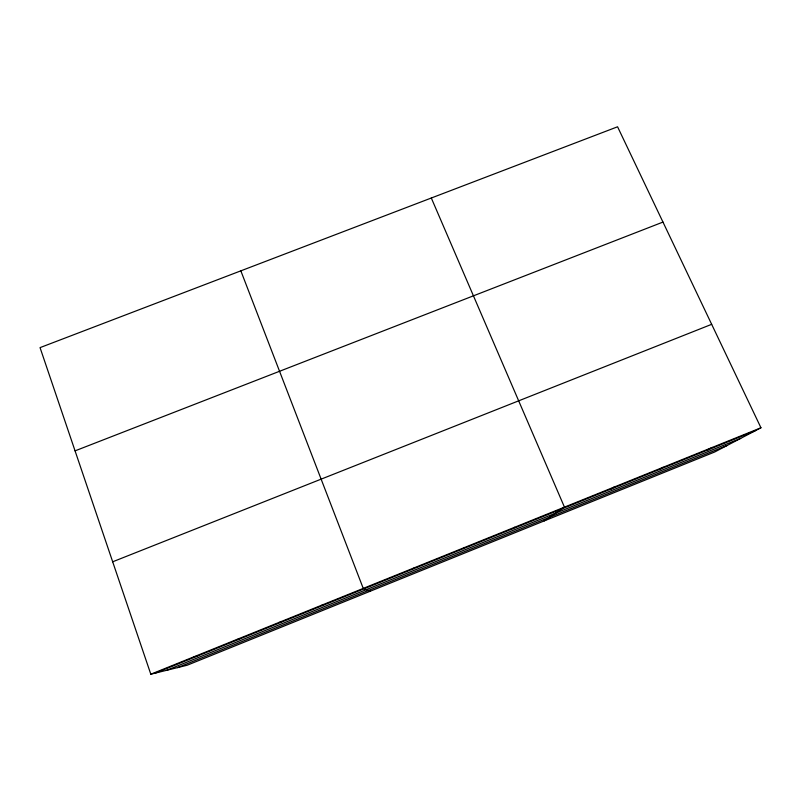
<?xml version="1.0" encoding="UTF-8"?>
<svg xmlns="http://www.w3.org/2000/svg" width="801" height="801" viewBox="0 0 801 801"><rect width="100%" height="100%" fill="white"/><g stroke="black" fill="none" stroke-linecap="round" stroke-linejoin="round"><path stroke-width="1.2" d="M463.609 548.575L464.45 547.524M512.91 528.65L514.602 527.268M544.239 520.9L564.455 507.133L431.308 198.017M610.662 489.171L614.017 487.118M659.113 469.596L663.288 467.223M707.283 450.142L712.259 447.439M760.95 427.774L714.702 451.994L187.154 665.241L150.808 674.212L40.05 347.624L617.571 126.788L760.95 427.774L150.808 674.212M155.354 673.08L755.183 430.798M166.788 670.267L740.665 438.397M177.562 667.613L726.958 445.576M112.681 561.791L711.668 324.325M75.064 450.853L662.968 222.077M193.712 656.88L197.517 656.049M236.415 639.629L239.479 639.108M278.898 622.467L281.231 622.237M321.181 605.396L322.773 605.456M370.242 591.238L363.243 588.405L240.841 270.848M413.997 567.909L414.007 568.61"/></g></svg>
